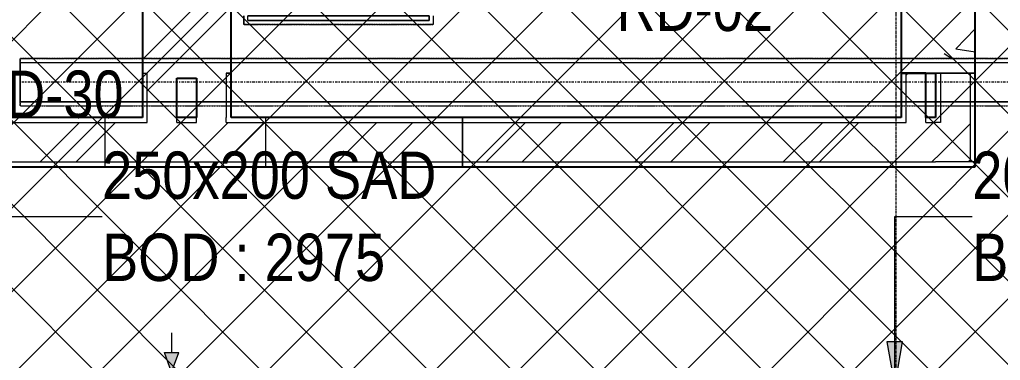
# Model space of a CAD drawing. Header units: inches. Extents: x -83664 to 20107, y -47222 to 19398.
# Drawn here: x -32420 to -27444, y -24271 to -22543 of the extents above; entities that cross this region are included whole.
import ezdxf

# ---------------------------------------------------------------- set-up
doc = ezdxf.new("R2010")
doc.units = ezdxf.units.IN
doc.header["$MEASUREMENT"] = 0
for name, pattern in [('Center', [29.999999, 12, -6, 6, -6]), ('Grid Line', [22.225, 12.7, -3.175, 3.175, -3.175]), ('Hidden 0_50', [1.0584, 0.5292, -0.5292])]:
    doc.linetypes.add(name, pattern=pattern)
for name, color, linetype, lineweight in [('A-DETL-GENF', 7, 'Continuous', 9), ('A-WALL', 7, 'Continuous', 9), ('A-WALL-PATT', 7, 'Continuous', 25), ('G-ANNO-TEXT', 7, 'Continuous', 9), ('M-HVAC-CDFF', 7, 'Continuous', 9), ('M-HVAC-DUCT-CNTR', 7, 'Center', 9), ('M-HVAC-DUCT-IDEN', 7, 'Continuous', 18), ('S-GRID', 7, 'Continuous', 9)]:
    doc.layers.add(name, color=color, linetype=linetype, lineweight=lineweight)
doc.layers.add('M-HVAC-DUCT', color=7, linetype='Continuous', lineweight=9, true_color=0xffe97f)
doc.styles.add('Arial Narrow_21', font='ARIALN.TTF', dxfattribs={"height": 240})
pattern_1 = [(45, (0, 0), (-377.1708, 377.1708), []), (45, (0, 571.5), (-377.1708, 377.1708), [])]
pattern_2 = [(0, (0, 0), (1219.2, 304.8), [50.292, -864.108, 50.292, -864.108, -4876.8]), (0, (0, 0), (1219.2, 304.8), [-1828.8, 50.292, -1778.508, 50.292, -864.108, -2133.6]), (0, (0, 0), (1219.2, 304.8), [-4572, 50.292, -559.308, 50.292, -1473.708]), (120, (457.2, 152.4), (-873.56454, 903.4582), [50.292, -864.108, 50.292, -864.108, -4876.8]), (120, (457.2, 152.4), (-873.56454, 903.4582), [-1828.8, 50.292, -1778.508, 50.292, -864.108, -2133.6]), (120, (457.2, 152.4), (-873.56454, 903.4582), [-4572, 50.292, -559.308, 50.292, -1473.708]), (240, (609.6, 762), (-345.63546, -1208.2582), [50.292, -864.108, 50.292, -864.108, -4876.8]), (240, (609.6, 762), (-345.63546, -1208.2582), [-1828.8, 50.292, -1778.508, 50.292, -864.108, -2133.6]), (240, (609.6, 762), (-345.63546, -1208.2582), [-4572, 50.292, -559.308, 50.292, -1473.708])]

# ---------------------------------------------------------------- blocks, each defined once
blk = doc.blocks.new('GCE-AT-Return Air Rectangular Diffuser - 230x230-7597546-FIRST FLOOR AC CONDITIONING LAYOUT - PART A')
at = {"layer": 'A-DETL-GENF', "true_color": 0xff00ff}
for points in [[(0, 205), (36.4, 305), (-36.4, 305)], [(-305, -36.4), (-205, 0), (-305, 36.4)], [(305, -36.4), (305, 36.4), (205, 0)], [(36.4, -305), (0, -205), (-36.4, -305)]]:
    blk.add_hatch(color=6, dxfattribs=at).paths.add_polyline_path(points)
at = {"layer": 'A-DETL-GENF', "color": 6, "true_color": 0xff00ff}
for p, q in [((0, 405), (0, 305)), ((0, 205), (-36.4, 305)), ((-36.4, 305), (36.4, 305)), ((0, 205), (36.4, 305)), ((-165, 165), (165, 165)), ((-165, -165), (-165, 165)), ((-165, 165), (165, -165)), ((165, 165), (165, -165)), ((-205, 0), (-305, 36.4)), ((-305, -36.4), (-305, 36.4)), ((205, 0), (305, 36.4)), ((305, 36.4), (305, -36.4)), ((405, 0), (305, 0)), ((-405, 0), (-305, 0)), ((-205, 0), (-305, -36.4)), ((205, 0), (305, -36.4)), ((165, -165), (-165, -165)), ((0, -205), (-36.4, -305)), ((0, -205), (36.4, -305)), ((-36.4, -305), (36.4, -305)), ((0, -405), (0, -305))]:
    blk.add_line(p, q, dxfattribs=at)
blk = doc.blocks.new('M_Rec Endcap - Standard-8295932-FIRST FLOOR AC CONDITIONING LAYOUT - PART A')
at = {"layer": 'M-HVAC-DUCT', "color": 6, "true_color": 0xff00ff}
for p, q in [((0, 460), (0, -460)), ((0, -460), (0, 460)), ((0, 460), (25, 460)), ((25, 460), (0, 460)), ((25, 460), (25, -460)), ((25, -460), (25, 460)), ((25, -460), (0, -460)), ((25, -460), (0, -460))]:
    blk.add_line(p, q, dxfattribs=at)
blk = doc.blocks.new('TEMW-SMBZ-HO-BM-HVAC-00002_rvt-1-FIRST FLOOR AC CONDITIONING LAYOUT - PART A')
at = {"layer": 'M-HVAC-DUCT', "color": 6, "linetype": 'Hidden 0_50', "true_color": 0xff00ff}
for p, q in [((120174.2, 75804.6), (120174.2, 75849.6)), ((120174.2, 75849.6), (120174.2, 75804.6)), ((121134.2, 75849.6), (121134.2, 75804.6)), ((121134.2, 75849.6), (121134.2, 75804.6)), ((120174.2, 75804.6), (121134.2, 75804.6)), ((121134.2, 75804.6), (120174.2, 75804.6))]:
    blk.add_line(p, q, dxfattribs=at)
at = {"layer": 'M-HVAC-DUCT', "color": 30, "linetype": 'Hidden 0_50', "true_color": 0xff7f00}
for p, q in [((119039.5, 75632.8), (119039.5, 75392.8)), ((119039.5, 75392.8), (119039.5, 75632.8)), ((124159.4, 75632.8), (119039.5, 75632.8)), ((119039.5, 75632.8), (124159.4, 75632.8)), ((119039.5, 75392.8), (124159.4, 75392.8)), ((119039.5, 75392.8), (124159.4, 75392.8))]:
    blk.add_line(p, q, dxfattribs=at)
at = {"layer": 'M-HVAC-DUCT', "color": 30, "true_color": 0xff7f00}
for p, q in [((119039.5, 75412.8), (119039.5, 75612.8)), ((119039.5, 75612.8), (119039.5, 75412.8)), ((119039.5, 75612.8), (124159.4, 75612.8)), ((119039.5, 75612.8), (124159.4, 75612.8)), ((124159.4, 75412.8), (119039.5, 75412.8)), ((119039.5, 75412.8), (124159.4, 75412.8))]:
    blk.add_line(p, q, dxfattribs=at)
at = {"layer": 'M-HVAC-DUCT-CNTR', "color": 30, "true_color": 0xff7f00}
blk.add_line((124159.4, 75512.8), (119039.5, 75512.8), dxfattribs=at)
at = {"layer": 'M-HVAC-CDFF', "color": 6, "linetype": 'Hidden 0_50', "lineweight": 9, "true_color": 0xff00ff}
blk.add_blockref('GCE-AT-Return Air Rectangular Diffuser - 230x230-7597546-FIRST FLOOR AC CONDITIONING LAYOUT - PART A', (119808, 73836.5), dxfattribs=at)
at = {"layer": 'M-HVAC-DUCT', "color": 6, "linetype": 'Hidden 0_50', "lineweight": 9, "true_color": 0xff00ff, "rotation": 270}
blk.add_blockref('M_Rec Endcap - Standard-8295932-FIRST FLOOR AC CONDITIONING LAYOUT - PART A', (120654.2, 75849.6), dxfattribs=at)
blk = doc.blocks.new('TEMW-SMBZ-HO-BM-HVAC-00002_rvt-2-FIRST FLOOR AC CONDITIONING LAYOUT - PART A')
at = {"layer": 'M-HVAC-DUCT', "color": 6, "linetype": 'Hidden 0_50', "true_color": 0xff00ff}
for p, q in [((120174.2, 75804.6), (120174.2, 75849.6)), ((120174.2, 75849.6), (120174.2, 75804.6)), ((121134.2, 75849.6), (121134.2, 75804.6)), ((121134.2, 75849.6), (121134.2, 75804.6)), ((120174.2, 75804.6), (121134.2, 75804.6)), ((121134.2, 75804.6), (120174.2, 75804.6))]:
    blk.add_line(p, q, dxfattribs=at)
at = {"layer": 'M-HVAC-DUCT', "color": 30, "linetype": 'Hidden 0_50', "true_color": 0xff7f00}
for p, q in [((119039.5, 75632.8), (119039.5, 75392.8)), ((119039.5, 75392.8), (119039.5, 75632.8)), ((124159.4, 75632.8), (119039.5, 75632.8)), ((119039.5, 75632.8), (124159.4, 75632.8)), ((119039.5, 75392.8), (124159.4, 75392.8)), ((119039.5, 75392.8), (124159.4, 75392.8))]:
    blk.add_line(p, q, dxfattribs=at)
at = {"layer": 'M-HVAC-DUCT', "color": 30, "true_color": 0xff7f00}
for p, q in [((119039.5, 75412.8), (119039.5, 75612.8)), ((119039.5, 75612.8), (119039.5, 75412.8)), ((119039.5, 75612.8), (124159.4, 75612.8)), ((119039.5, 75612.8), (124159.4, 75612.8)), ((124159.4, 75412.8), (119039.5, 75412.8)), ((119039.5, 75412.8), (124159.4, 75412.8))]:
    blk.add_line(p, q, dxfattribs=at)
at = {"layer": 'M-HVAC-DUCT-CNTR', "color": 30, "true_color": 0xff7f00}
blk.add_line((124159.4, 75512.8), (119039.5, 75512.8), dxfattribs=at)
at = {"layer": 'M-HVAC-CDFF', "color": 6, "linetype": 'Hidden 0_50', "lineweight": 9, "true_color": 0xff00ff}
blk.add_blockref('GCE-AT-Return Air Rectangular Diffuser - 230x230-7597546-FIRST FLOOR AC CONDITIONING LAYOUT - PART A', (119808, 73836.5), dxfattribs=at)
at = {"layer": 'M-HVAC-DUCT', "color": 6, "linetype": 'Hidden 0_50', "lineweight": 9, "true_color": 0xff00ff, "rotation": 270}
blk.add_blockref('M_Rec Endcap - Standard-8295932-FIRST FLOOR AC CONDITIONING LAYOUT - PART A', (120654.2, 75849.6), dxfattribs=at)
blk = doc.blocks.new('SMBZ_Hospital Arch Model_2026_01_29_rvt-1-FIRST FLOOR AC CONDITIONING LAYOUT - PART A')
at = {"layer": 'A-WALL-PATT', "lineweight": 9, "true_color": 0xbbbbbb}
h = blk.add_hatch(dxfattribs=at)
h.set_pattern_fill('FP_14', color=9, style=0, pattern_type=2)
h.set_pattern_definition([(50, (0, 0), (1093.1044, -95.634), [114.3, -1257.3]), (355, (0, 0), (-211.4575, 1146.341), [91.44, -1005.84]), (100.451, (91.1, -8), (881.656, 1050.7), [97.14, -1068.54]), (46.184, (0, 304.8), (1626.475, -252.257), [171.45, -1885.95]), (96.636, (135.5, 283.8), (1424.416, 1484.565), [145.71, -1602.811]), (351.184, (0, 304.8), (1424.43, 1484.551), [137.16, -1508.76]), (21, (152.4, 228.6), (909.6863, -613.591), [114.3, -1257.3]), (326, (152.4, 228.6), (370.812, 1105.129), [91.44, -1005.84]), (71.451, (228.2, 177.5), (1280.503, 491.528), [97.14, -1068.54]), (37.5, (0, 0), (18.5313, 507.3303), [50.292, -943.356, 50.292, -970.788, -1009.65]), (37.5, (0, 0), (18.5313, 507.3303), [-2014.728, 50.292, -959.358]), (7.5, (0, 0), (400.9178, 601.0836), [50.292, -531.876, 50.292, -920.496, -384.81]), (7.5, (0, 0), (400.9178, 601.0836), [-1552.956, 50.292, -334.518]), (327.5, (-339.85, 0), (813.5452, -34.3737), [50.292, -330.708, 50.292, -1138.428, -1577.34]), (327.5, (-339.85, 0), (813.5452, -34.3737), [-1569.72, 50.292, -1527.048]), (317.5, (-492.25, 0), (888.7755, 152.56), [50.292, -445.008, 50.292, -739.14, -1120.14]), (317.5, (-492.25, 0), (888.7755, 152.56), [-1284.732, 50.292, -1069.848])])
h.paths.add_polyline_path([(123709.4, 75557.7), (123884.4, 75557.7), (123884.4, 79207.7), (123509.4, 79207.7), (123509.4, 75557.7), (123684.4, 75557.7)])
h = blk.add_hatch(dxfattribs=at)
h.set_pattern_fill('FP_12', color=9, style=0, pattern_type=2)
h.set_pattern_definition(pattern_1)
h.paths.add_polyline_path([(119860.9, 75532.7), (119934.4, 75532.7), (119934.4, 75557.7), (120109.4, 75557.7), (120109.4, 76357.7), (119934.4, 76357.7), (119934.4, 76382.7), (119834.4, 76382.7), (119834.4, 76357.7), (119821.9, 76357.7), (119821.9, 76210.8), (119671.9, 76210.8), (119671.9, 76357.7), (119659.4, 76357.7), (119659.4, 75557.7), (119834.4, 75557.7), (119834.4, 75532.7)])
h = blk.add_hatch(dxfattribs=at)
h.set_pattern_fill('FP_12', color=9, style=0, pattern_type=2)
h.set_pattern_definition(pattern_1)
h.paths.add_polyline_path([(119834.4, 75307.7), (119834.4, 75557.7), (119684.4, 75557.7), (119684.4, 75307.7)])
h = blk.add_hatch(dxfattribs=at)
h.set_pattern_fill('FP_12', color=9, style=0, pattern_type=2)
h.set_pattern_definition(pattern_1)
h.paths.add_polyline_path([(120084.4, 75307.7), (120084.4, 75557.7), (119934.4, 75557.7), (119934.4, 75307.7)])
h = blk.add_hatch(dxfattribs=at)
h.set_pattern_fill('FP_12', color=9, style=0, pattern_type=2)
h.set_pattern_definition(pattern_1)
h.paths.add_polyline_path([(123634.4, 75307.7), (123634.4, 75557.7), (123534.4, 75557.7), (123534.4, 75307.7)])
h = blk.add_hatch(dxfattribs=at)
h.set_pattern_fill('FP_12', color=9, style=0, pattern_type=2)
h.set_pattern_definition(pattern_1)
h.paths.add_polyline_path([(123709.4, 75107.7), (123859.4, 75107.7), (123859.4, 75557.7), (123709.4, 75557.7), (123709.4, 75119.3)])
h = blk.add_hatch(dxfattribs=at)
h.set_pattern_fill('FP_13', color=9, style=0, pattern_type=2)
h.set_pattern_definition(pattern_2)
h.paths.add_polyline_path([(123884.4, 75107.7), (123884.4, 75557.7), (123859.4, 75557.7), (123859.4, 75107.7)])
h = blk.add_hatch(dxfattribs=at)
h.set_pattern_fill('FP_12', color=9, style=0, pattern_type=2)
h.set_pattern_definition(pattern_1)
h.paths.add_polyline_path([(119471.4, 75107.7), (119471.4, 75307.7), (111184.4, 75307.7), (111184.4, 75107.7), (117092, 75107.7)])
h.paths.add_polyline_path([(117354.8, 75123.2), (117354.8, 75273.2), (117778.8, 75273.2), (117778.8, 75123.2)])
h.paths.add_polyline_path([(118259, 75132.7), (118259, 75282.7), (118533, 75282.7), (118533, 75132.7)])
h = blk.add_hatch(dxfattribs=at)
h.set_pattern_fill('FP_13', color=9, style=0, pattern_type=2)
h.set_pattern_definition(pattern_2)
h.paths.add_polyline_path([(112345.2, 75307.7), (116934.4, 75307.7), (116934.4, 75332.7), (111409.4, 75332.7), (111409.4, 75307.7), (111554, 75307.7)])
h.paths.add_polyline_path([(119471.4, 75307.7), (119471.4, 75332.7), (117159.4, 75332.7), (117159.4, 75307.7), (119465.4, 75307.7)])
h = blk.add_hatch(dxfattribs=at)
h.set_pattern_fill('FP_12', color=9, style=0, pattern_type=2)
h.set_pattern_definition(pattern_1)
h.paths.add_polyline_path([(120256.5, 75107.7), (120396.9, 75107.7), (120396.9, 75307.7), (119471.4, 75307.7), (119471.4, 75107.7)])
h = blk.add_hatch(dxfattribs=at)
h.set_pattern_fill('FP_13', color=9, style=0, pattern_type=2)
h.set_pattern_definition(pattern_2)
h.paths.add_polyline_path([(123534.4, 75307.7), (123534.4, 75332.7), (120396.9, 75332.7), (120396.9, 75307.7), (123421.1, 75307.7)])
h.paths.add_polyline_path([(123684.4, 75307.7), (123684.4, 75332.7), (123634.4, 75332.7), (123634.4, 75307.7)])
h = blk.add_hatch(dxfattribs=at)
h.set_pattern_fill('FP_12', color=9, style=0, pattern_type=2)
h.set_pattern_definition(pattern_1)
h.paths.add_polyline_path([(123421.1, 75107.7), (123709.4, 75107.7), (123709.4, 75307.7), (120396.9, 75307.7), (120396.9, 75107.7)])
h = blk.add_hatch(dxfattribs=at)
h.set_pattern_fill('FP_13', color=9, style=0, pattern_type=2)
h.set_pattern_definition(pattern_2)
h.paths.add_polyline_path([(119471.4, 75082.7), (119471.4, 75107.7), (111159.4, 75107.7), (111159.4, 75082.7), (117092, 75082.7)])
h = blk.add_hatch(dxfattribs=at)
h.set_pattern_fill('FP_13', color=9, style=0, pattern_type=2)
h.set_pattern_definition(pattern_2)
h.paths.add_polyline_path([(120396.9, 75082.7), (120396.9, 75107.7), (119471.4, 75107.7), (119471.4, 75082.7), (120256.5, 75082.7)])
at = {"layer": 'A-WALL', "color": 9, "lineweight": 25, "true_color": 0xbbbbbb}
for p, q in [((123884.4, 75557.7), (123884.4, 79182.7)), ((123509.4, 77982.7), (123509.4, 75557.7)), ((119659.4, 76357.7), (119659.4, 75557.7)), ((120109.4, 75557.7), (120109.4, 76357.7)), ((119659.4, 75557.7), (119659.4, 75332.7)), ((120109.4, 75332.7), (120109.4, 75557.7)), ((123509.4, 75557.7), (123684.4, 75557.7)), ((123509.4, 75557.7), (123509.4, 75332.7)), ((123634.4, 75557.7), (123509.4, 75557.7)), ((123634.4, 75332.7), (123634.4, 75557.7)), ((123684.4, 75557.7), (123684.4, 75332.7)), ((123884.4, 75107.7), (123884.4, 75557.7)), ((119834.4, 75532.7), (119934.4, 75532.7)), ((119834.4, 75332.7), (119834.4, 75532.7)), ((119934.4, 75532.7), (119934.4, 75332.7)), ((119471.4, 75332.7), (117159.4, 75332.7)), ((119659.4, 75332.7), (119471.4, 75332.7)), ((119934.4, 75332.7), (119834.4, 75332.7)), ((120396.9, 75332.7), (120109.4, 75332.7)), ((123509.4, 75332.7), (120396.9, 75332.7)), ((123684.4, 75332.7), (123634.4, 75332.7)), ((123884.4, 75082.7), (123884.4, 75107.7)), ((111159.4, 75082.7), (119471.4, 75082.7)), ((119471.4, 75082.7), (120396.9, 75082.7)), ((120396.9, 75082.7), (123684.4, 75082.7)), ((123684.4, 75082.7), (123884.4, 75082.7))]:
    blk.add_line(p, q, dxfattribs=at)
at = {"layer": 'A-WALL', "color": 9, "true_color": 0xbbbbbb}
for p, q in [((123884.4, 75557.7), (123884.4, 79182.7)), ((123509.4, 77982.7), (123509.4, 75557.7)), ((119659.4, 75557.7), (119659.4, 76357.7)), ((120109.4, 76357.7), (120109.4, 75557.7)), ((119659.4, 75557.7), (119684.4, 75557.7)), ((119659.4, 75557.7), (119659.4, 75332.7)), ((119684.4, 75332.7), (119684.4, 75557.7)), ((120084.4, 75557.7), (120109.4, 75557.7)), ((120109.4, 75557.7), (120084.4, 75557.7)), ((120084.4, 75557.7), (120084.4, 75332.7)), ((120109.4, 75332.7), (120109.4, 75557.7)), ((123684.4, 75557.7), (123509.4, 75557.7)), ((123509.4, 75557.7), (123509.4, 75332.7)), ((123509.4, 75557.7), (123634.4, 75557.7)), ((123534.4, 75332.7), (123534.4, 75557.7)), ((123634.4, 75332.7), (123634.4, 75557.7)), ((123684.4, 75557.7), (123709.4, 75557.7)), ((123709.4, 75557.7), (123684.4, 75557.7)), ((123684.4, 75557.7), (123684.4, 75332.7)), ((123709.4, 75557.7), (123859.4, 75557.7)), ((123859.4, 75557.7), (123709.4, 75557.7)), ((123709.4, 75557.7), (123709.4, 75307.7)), ((123859.4, 75557.7), (123884.4, 75557.7)), ((123884.4, 75557.7), (123859.4, 75557.7)), ((123859.4, 75557.7), (123859.4, 75107.7)), ((123884.4, 75082.7), (123884.4, 75557.7)), ((119934.4, 75532.7), (119834.4, 75532.7)), ((119834.4, 75332.7), (119834.4, 75532.7)), ((119934.4, 75532.7), (119934.4, 75332.7)), ((117159.4, 75307.7), (119471.4, 75307.7)), ((119471.4, 75332.7), (118471.4, 75332.7)), ((119471.4, 75082.7), (119471.4, 75332.7)), ((119659.4, 75332.7), (119471.4, 75332.7)), ((119471.4, 75082.7), (119471.4, 75332.7)), ((119471.4, 75307.7), (119684.4, 75307.7)), ((119684.4, 75307.7), (119684.4, 75332.7)), ((119934.4, 75332.7), (119834.4, 75332.7)), ((119834.4, 75307.7), (119834.4, 75332.7)), ((119834.4, 75307.7), (119934.4, 75307.7)), ((119934.4, 75307.7), (119934.4, 75332.7)), ((120084.4, 75307.7), (120084.4, 75332.7)), ((120084.4, 75307.7), (120396.9, 75307.7)), ((120284.4, 75332.7), (120109.4, 75332.7)), ((120396.9, 75332.7), (120284.4, 75332.7)), ((120284.4, 75332.7), (120284.4, 75082.7)), ((120284.4, 75332.7), (120284.4, 75082.7)), ((121284.4, 75332.7), (120396.9, 75332.7)), ((120396.9, 75307.7), (123534.4, 75307.7)), ((123509.4, 75332.7), (121284.4, 75332.7)), ((121284.4, 75082.7), (121284.4, 75332.7)), ((121284.4, 75332.7), (121284.4, 75082.7)), ((123534.4, 75307.7), (123534.4, 75332.7)), ((123684.4, 75332.7), (123634.4, 75332.7)), ((123634.4, 75307.7), (123634.4, 75332.7)), ((123634.4, 75307.7), (123684.4, 75307.7)), ((123709.4, 75307.7), (123684.4, 75307.7)), ((111184.4, 75107.7), (119471.4, 75107.7)), ((119471.4, 75107.7), (120396.9, 75107.7)), ((120396.9, 75107.7), (123684.4, 75107.7)), ((123709.4, 75107.7), (123684.4, 75107.7)), ((123859.4, 75107.7), (123709.4, 75107.7)), ((123884.4, 75107.7), (123859.4, 75107.7)), ((118471.4, 75082.7), (119471.4, 75082.7)), ((119471.4, 75082.7), (120284.4, 75082.7)), ((120284.4, 75082.7), (120396.9, 75082.7)), ((120396.9, 75082.7), (121284.4, 75082.7)), ((121284.4, 75082.7), (123684.4, 75082.7)), ((123884.4, 75082.7), (123684.4, 75082.7))]:
    blk.add_line(p, q, dxfattribs=at)

msp = doc.modelspace()

# ---------------------------------------------------------------- hatches: boundary and pattern name
at = {"layer": 'A-DETL-GENF', "true_color": 0xff0000}
h = msp.add_hatch(dxfattribs=at)
h.set_pattern_fill('FP_59', color=1, style=0, pattern_type=2)
h.set_pattern_definition([(45, (-151456.65, -98372.2), (-212.13203, 212.13203), []), (135, (-151456.65, -98372.2), (-212.13203, -212.13203), [])])
h.paths.add_polyline_path([(-62993, -37189.5), (-27297.3, -37189.5), (-27297.3, -98.4), (-62993, -98.4), (-62993, -33333)])
at = {"layer": 'M-HVAC-DUCT-IDEN', "lineweight": 9}
msp.add_hatch(color=256, dxfattribs=at).paths.add_polyline_path([(-27979.7, -24402), (-27940, -24177), (-28019.4, -24177)])

# ---------------------------------------------------------------- linework, layer by layer
for p, q in [((-32531.2, -23541.1), (-32001.8, -23541.1)), ((-27979.7, -23541.1), (-27586.2, -23541.1)), ((-27979.7, -24402), (-27979.7, -23541.1)), ((-27940, -24177), (-28019.4, -24177)), ((-28019.4, -24177), (-27979.7, -24402)), ((-27979.7, -24402), (-27940, -24177))]:
    msp.add_line(p, q, dxfattribs=at)
at = {"layer": 'S-GRID', "color": 254, "linetype": 'Grid Line', "true_color": 0xdcdcdc}
msp.add_line((-27972.3, -44103.7), (-27972.3, 15149.1), dxfattribs=at)

# ---------------------------------------------------------------- block references
at = {"lineweight": 5}
for name in ['SMBZ_Hospital Arch Model_2026_01_29_rvt-1-FIRST FLOOR AC CONDITIONING LAYOUT - PART A', 'TEMW-SMBZ-HO-BM-HVAC-00002_rvt-1-FIRST FLOOR AC CONDITIONING LAYOUT - PART A', 'TEMW-SMBZ-HO-BM-HVAC-00002_rvt-2-FIRST FLOOR AC CONDITIONING LAYOUT - PART A']:
    msp.add_blockref(name, (-151456.7, -98372.2), dxfattribs=at)

# ---------------------------------------------------------------- texts
at = {"layer": 'G-ANNO-TEXT', "char_height": 240, "attachment_point": 1, "style": 'Arial Narrow_21'}
for s, insert, width in [('RD-02', (-29391.7, -22360.4), 1010.126), ('FD-30', (-32656, -22800.8), 974.05)]:
    msp.add_mtext(s, dxfattribs=dict(at, insert=insert, width=width))
at = {"layer": 'M-HVAC-DUCT-IDEN', "lineweight": 9, "char_height": 240, "attachment_point": 1, "style": 'Arial Narrow_21'}
for s, insert, width in [('250x200 SAD', (-32001.8, -23211.6), 2128.48), ('200x150 RAD', (-27586.2, -23211.6), 2152.531), ('BOD : 2975', (-32001.8, -23628.3), 1803.797), ('BOD : 3680', (-27586.2, -23628.3), 1803.797)]:
    msp.add_mtext(s, dxfattribs=dict(at, insert=insert, width=width))

doc.saveas('drawing.dxf')
